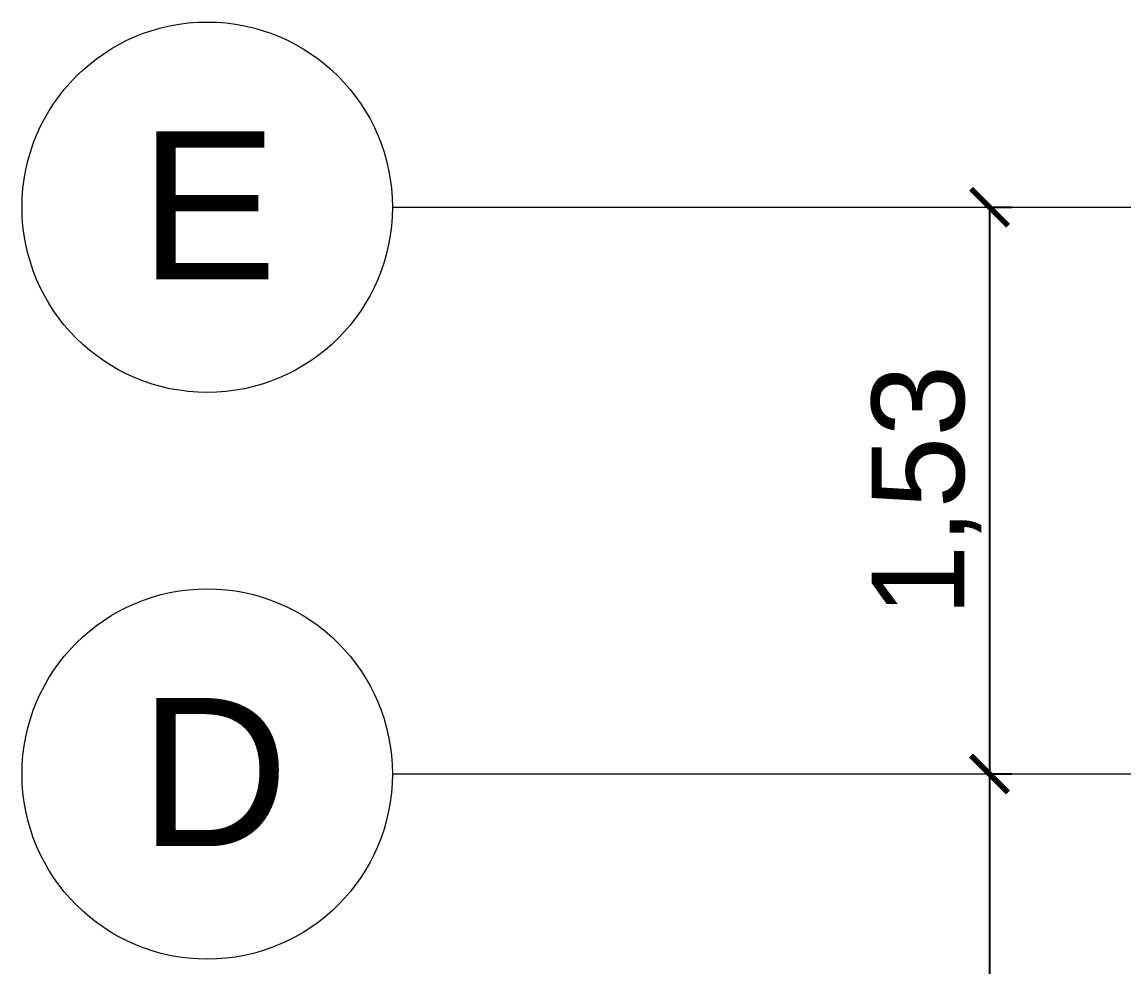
# Model space of a CAD drawing. Header units: metres. Extents: x 68508 to 226087, y -5893 to 20329.
# Drawn here: x 182827 to 185803, y 3963 to 6514 of the extents above; entities that cross this region are included whole.
import ezdxf

# ---------------------------------------------------------------- set-up
doc = ezdxf.new("R2010")
doc.units = ezdxf.units.M
doc.header["$LTSCALE"] = 0.05
doc.layers.add('Acotado', color=251, linetype='Continuous', lineweight=15)
doc.styles.get("Standard").update_dxf_attribs({"font": 'arial.ttf'})
doc.dimstyles.new('Planta', dxfattribs={"dimscale": 100, "dimtxt": 2.5, "dimasz": 1, "dimexe": 0.6, "dimexo": 0.1, "dimgap": 0.2, "dimtad": 1, "dimlfac": 0.001, "dimtxsty": 'Standard', "dimblk": 'ARCHTICK', "dimcen": 1, "dimdle": 0.0005, "dimadec": 0, "dimazin": 0, "dimtfac": 1, "dimtmove": 0, "dimatfit": 3, "dimfxl": 1, "dimarcsym": 0})

# ---------------------------------------------------------------- blocks, each defined once
blk = doc.blocks.new('_ArchTick')
at = {"color": 0, "linetype": 'ByBlock', "const_width": 0.15}
blk.add_lwpolyline([(-0.5, -0.5), (0.5, 0.5)], dxfattribs=at)
blk = doc.blocks.new('*D143')
at = {"layer": 'Acotado', "color": 0, "lineweight": -2, "transparency": 16777216}
for p, q in [((185439.6, 6014.3), (185439.6, 4484.2)), ((185449.6, 6014.2), (185499.6, 6014.2)), ((185449.6, 4484.2), (185499.6, 4484.2))]:
    blk.add_line(p, q, dxfattribs=at)
at = {"layer": 'Defpoints', "color": 0, "transparency": 16777216}
for p in [(185439.6, 6014.2), (185439.6, 4484.2), (185439.6, 4484.2)]:
    blk.add_point(p, dxfattribs=at)
at = {"layer": 'Acotado', "color": 0, "lineweight": -2, "transparency": 16777216, "xscale": 100, "yscale": 100, "zscale": 100}
for p, rotation in [((185439.6, 6014.2), 90), ((185439.6, 4484.2), 270)]:
    blk.add_blockref('_ArchTick', p, dxfattribs=dict(at, rotation=rotation))
at = {"layer": 'Acotado', "color": 0, "transparency": 16777216, "insert": (185269.3, 5249.2), "char_height": 250, "attachment_point": 5, "rotation": 90}
blk.add_mtext('1,53', dxfattribs=at)
blk = doc.blocks.new('*D144')
at = {"layer": 'Acotado', "color": 0, "lineweight": -2, "transparency": 16777216}
for p, q in [((185439.6, 4484.3), (185439.6, 1564.2)), ((185449.6, 4484.2), (185499.6, 4484.2)), ((185449.6, 1564.2), (185499.6, 1564.2))]:
    blk.add_line(p, q, dxfattribs=at)
at = {"layer": 'Defpoints', "color": 0, "transparency": 16777216}
for p in [(185439.6, 4484.2), (185439.6, 1564.2), (185439.6, 1564.2)]:
    blk.add_point(p, dxfattribs=at)
at = {"layer": 'Acotado', "color": 0, "lineweight": -2, "transparency": 16777216, "xscale": 100, "yscale": 100, "zscale": 100}
for p, rotation in [((185439.6, 4484.2), 90), ((185439.6, 1564.2), 270)]:
    blk.add_blockref('_ArchTick', p, dxfattribs=dict(at, rotation=rotation))
at = {"layer": 'Acotado', "color": 0, "transparency": 16777216, "insert": (185269.3, 3024.2), "char_height": 250, "attachment_point": 5, "rotation": 90}
blk.add_mtext('2,92', dxfattribs=at)

msp = doc.modelspace()

# ---------------------------------------------------------------- linework, layer by layer
at = {"layer": 'Acotado'}
for p, q in [((183827.309, 6014.2), (196842.538, 6014.2)), ((183827.309, 4484.2), (196842.538, 4484.2))]:
    msp.add_line(p, q, dxfattribs=at)
for centre in [(183327.309, 6014.2), (183327.309, 4484.2)]:
    msp.add_circle(centre, 500, dxfattribs=at)

# ---------------------------------------------------------------- texts
at = {"layer": 'Acotado', "char_height": 400, "attachment_point": 1}
for s, insert in [('E', (183143.975, 6219.455)), ('D', (183143.975, 4689.455))]:
    msp.add_mtext_dynamic_manual_height_columns(s, width=712.78572, gutter_width=12500, heights=[0], dxfattribs=dict(at, insert=insert))

# ---------------------------------------------------------------- dimensions: what is measured, and where the dimension line sits
at = {"layer": 'Acotado'}
for base, p1, p2, picture, middle in [((185439.587, 4484.2), (185439.587, 6014.2), (185439.587, 4484.2), '*D143', (185269.349, 5249.2)), ((185439.587, 1564.2), (185439.587, 4484.2), (185439.587, 1564.2), '*D144', (185269.349, 3024.2))]:
    dim = msp.add_linear_dim(base=base, p1=p1, p2=p2, angle=90, dimstyle='Planta', dxfattribs=at)
    dim.commit()
    dim.dimension.update_dxf_attribs({"geometry": picture, "text_midpoint": middle})

doc.saveas('drawing.dxf')
